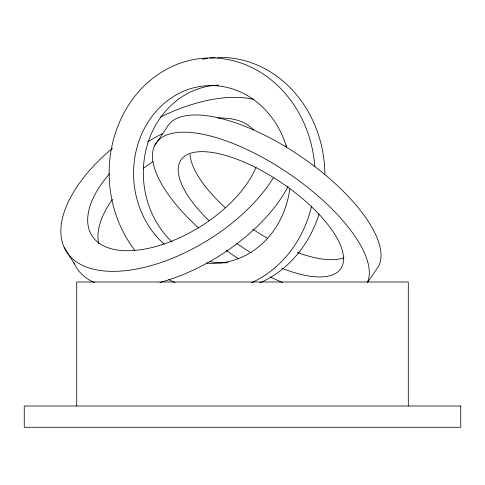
<?xml version="1.0" encoding="UTF-8"?>
<svg xmlns="http://www.w3.org/2000/svg" width="485" height="485" viewBox="0 0 485 485"><rect width="100%" height="100%" fill="white"/><g stroke="black" fill="none" stroke-linecap="round" stroke-linejoin="round"><path stroke-width="0.73" d="M154.8 145.282L166.525 128.04A126.712 49.421 34.2 0 1 294.922 152.557A126.712 49.421 34.2 0 1 378.694 266.095L367.812 282.1M64.25 247.514L74.508 263.973M408.297 406L408.297 281.991L76.703 281.991L76.703 406M174.952 282.591A116.57 102.959 87 0 1 168.895 279.596M134.727 250.205A116.57 102.959 87 0 1 171.896 66.609A116.57 102.959 87 0 1 314.777 166.41M311.625 206.058A116.57 102.959 87 0 1 251.557 282.7M164.112 244.107A88.913 78.528 87 0 1 166.519 101.432A88.913 78.528 87 0 1 286.556 147.119M289.842 188.623A88.913 78.528 87 0 1 206.549 263.04M202.524 59.218A116.57 102.959 87 0 1 207.683 58.333M209.92 58.042A116.57 102.959 87 0 1 215.164 57.582M217.419 57.472A116.57 102.959 87 0 1 324.877 174.115M319.003 214.2A116.57 102.959 87 0 1 259.924 282.81M228.053 262.652A88.913 78.528 87 0 1 210.484 261.73M172.193 242.063A88.913 78.528 87 0 1 147.361 144.736A88.913 78.528 87 0 1 218.668 85.105M286.229 145.203A126.712 65.384 -31.9 0 1 285.998 146.664M273.655 177.34A126.712 65.384 -31.9 0 1 97.527 270.048A126.712 65.384 -31.9 0 1 112.484 148.216M160.402 117.109A126.712 65.384 -31.9 0 1 253.788 99.401M256.11 166.901A96.648 49.87 -31.9 0 1 131.393 250.624A96.648 49.87 -31.9 0 1 109.574 173.739M147.719 141.881A96.648 49.87 -31.9 0 1 162.814 133.448M217.807 118.019A96.648 49.87 -31.9 0 1 253.491 129.992M288.048 186.458A126.712 65.384 -31.9 0 1 159.935 282.47M94.684 282.676A126.712 65.384 -31.9 0 1 73.944 262.664M98.74 243.731A96.648 49.87 -31.9 0 1 112.453 199.45M143.317 168.447A96.648 49.87 -31.9 0 1 152.945 161.572M282.573 282.585A126.712 49.421 34.2 0 1 270.218 276.88M237.947 258.408A126.712 49.421 34.2 0 1 226.143 250.308M198.559 227.998A126.712 49.421 34.2 0 1 164.154 136.133A126.712 49.421 34.2 0 1 295.42 178.147A126.712 49.421 34.2 0 1 367.545 282.088M208.987 220.651A96.648 37.697 34.2 0 1 208.95 152.047A96.648 37.697 34.2 0 1 334.753 234.285A96.648 37.697 34.2 0 1 281.591 268.114M251.218 252.855A96.648 37.697 34.2 0 1 236.698 243.409M344.035 257.729A96.648 37.697 34.2 0 1 297.311 252.418M267.538 238.311A96.648 37.697 34.2 0 1 252.709 229.114M225.046 207.495A96.648 37.697 34.2 0 1 189.993 154.406M460.75 406L24.25 406L24.25 427.285L460.75 427.285L460.75 406"/></g></svg>
